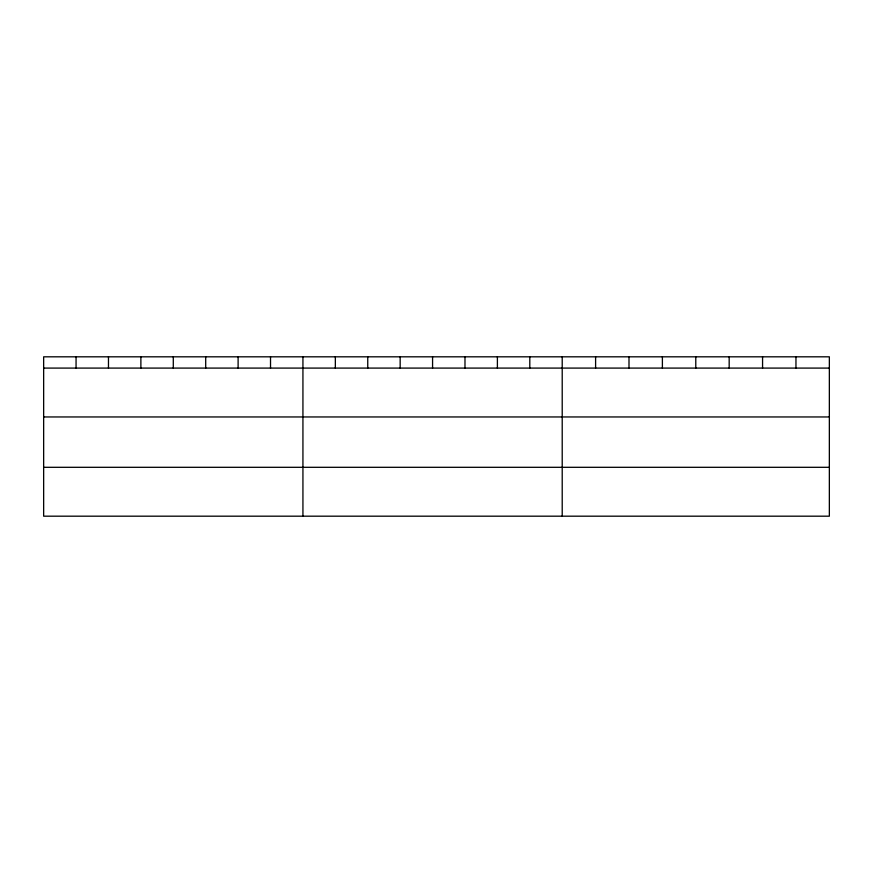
<?xml version="1.0" encoding="UTF-8"?>
<svg xmlns="http://www.w3.org/2000/svg" width="873" height="873" viewBox="0 0 873 873"><rect width="100%" height="100%" fill="white"/><g stroke="black" fill="none" stroke-linecap="round" stroke-linejoin="round"><path stroke-width="1.31" d="M829.35 416.956L829.35 356.817L43.65 356.817L43.65 516.183L829.35 516.183L829.35 416.956L43.65 416.956M43.65 368.09L829.35 368.09M43.65 467.306L829.35 467.306M795.958 356.817L795.958 368.09M762.566 356.817L762.566 368.09M729.173 356.817L729.173 368.09M695.781 356.817L695.781 368.09M662.389 356.817L662.389 368.09M628.996 356.817L628.996 368.09M595.604 356.817L595.604 368.09M562.212 356.817L562.212 516.183M529.802 356.817L529.802 368.09M497.392 356.817L497.392 368.09M464.982 356.817L464.982 368.09M432.572 356.817L432.572 368.09M400.161 356.817L400.161 368.09M367.751 356.817L367.751 368.09M335.341 356.817L335.341 368.09M302.931 356.817L302.931 516.183M270.521 356.817L270.521 368.09M238.111 356.817L238.111 368.09M205.701 356.817L205.701 368.09M173.291 356.817L173.291 368.09M140.88 356.817L140.88 368.09M108.47 356.817L108.47 368.09M76.06 356.817L76.06 368.09"/></g></svg>
